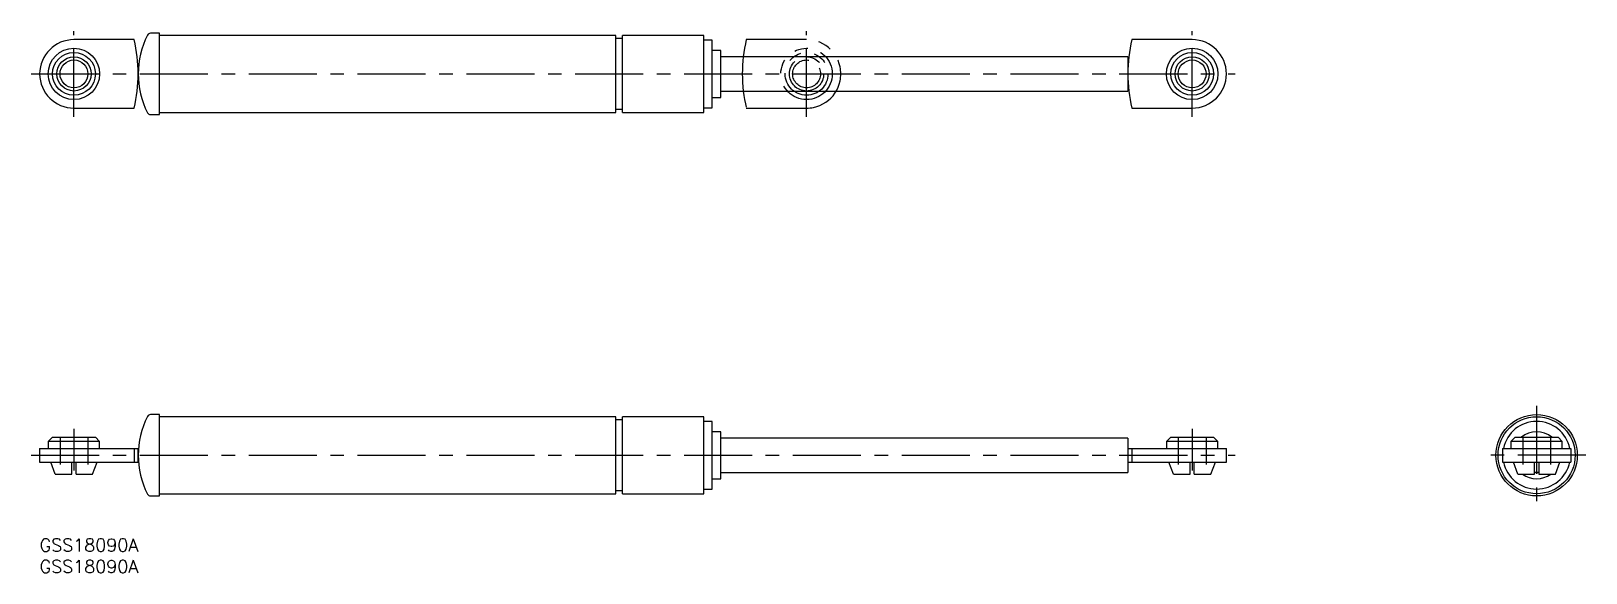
# Model space of a CAD drawing. Extents: x -2 to 361, y -8 to 119.
import ezdxf

# ---------------------------------------------------------------- set-up
doc = ezdxf.new("R2010")
doc.units = 0
doc.header["$LTSCALE"] = 0.5
for name, pattern in [('CENTER', [50.8, 31.75, -6.35, 6.35, -6.35]), ('DASHED', [19.05, 12.7, -6.35]), ('PHANTOM', [63.5, 31.75, -6.35, 6.35, -6.35, 6.35, -6.35])]:
    doc.linetypes.add(name, pattern=pattern)
for name, color, linetype in [('MSM_CENTER', 1, 'CENTER'), ('MSM_CONTINUOUS', 7, 'CONTINUOUS'), ('MSM_DASHED', 4, 'DASHED'), ('MSM_IMAGINARY', 6, 'PHANTOM'), ('MSM_PART_NUMBER', 7, 'CONTINUOUS')]:
    doc.layers.add(name, color=color, linetype=linetype)
doc.styles.get("Standard").update_dxf_attribs({"font": 'txt.shx', "height": 3, "bigfont": 'bigfont.shx'})

# ---------------------------------------------------------------- blocks, each defined once
blk = doc.blocks.new('*U24')
at = {"layer": 'MSM_PART_NUMBER'}
blk.add_text('GSS18090A', height=3, dxfattribs=at).set_placement((0, -3))
blk = doc.blocks.new('*U25')
at = {"layer": 'MSM_PART_NUMBER'}
blk.add_text('GSS18090A', height=3, dxfattribs=at).set_placement((0, -8))

msp = doc.modelspace()

# ---------------------------------------------------------------- linework, layer by layer
at = {"layer": 'MSM_CENTER'}
for p, q in [((8, 98.58), (8, 118.58)), ((179, 98.58), (179, 118.58)), ((269, 98.58), (269, 118.58)), ((-2, 108.58), (279, 108.58)), ((349.4, 31), (349.4, 8)), ((8, 25.7), (8, 15.9)), ((269, 25.7), (269, 15.9)), ((-2, 19.5), (279, 19.5)), ((360.9, 19.5), (337.9, 19.5))]:
    msp.add_line(p, q, dxfattribs=at)
at = {"layer": 'MSM_CONTINUOUS'}
for p, q in [((22.07, 116.58), (8, 116.58)), ((28, 118.08), (25.88, 118.08)), ((28, 99.08), (28, 118.08)), ((134.5, 117.58), (28, 117.58)), ((134.5, 99.58), (134.5, 117.58)), ((136, 116.83), (134.5, 116.83)), ((155, 117.58), (136, 117.58)), ((136, 99.58), (136, 117.58)), ((155, 99.58), (155, 117.58)), ((157, 116.48), (155, 116.48)), ((157, 100.68), (157, 116.48)), ((269, 116.58), (254.93, 116.58)), ((159, 114.08), (157, 114.08)), ((159, 103.08), (159, 114.08)), ((254, 112.58), (159, 112.58)), ((254, 112.58), (254, 104.58)), ((157, 103.08), (159, 103.08)), ((159, 104.58), (254, 104.58)), ((8, 100.58), (22.07, 100.58)), ((25.88, 99.08), (28, 99.08)), ((28, 99.58), (134.5, 99.58)), ((134.5, 100.33), (136, 100.33)), ((136, 99.58), (155, 99.58)), ((155, 100.68), (157, 100.68)), ((254.93, 100.58), (269, 100.58)), ((28, 29), (25.88, 29)), ((28, 10), (28, 29)), ((134.5, 28.5), (28, 28.5)), ((134.5, 10.5), (134.5, 28.5)), ((136, 27.75), (134.5, 27.75)), ((155, 28.5), (136, 28.5)), ((136, 10.5), (136, 28.5)), ((155, 10.5), (155, 28.5)), ((157, 27.4), (155, 27.4)), ((157, 11.6), (157, 27.4)), ((3, 23.7), (2, 22.7)), ((2, 22.7), (2, 21.1)), ((14, 22.7), (2, 22.7)), ((3, 23.7), (13, 23.7)), ((14, 22.7), (13, 23.7)), ((14, 21.1), (14, 22.7)), ((159, 25), (157, 25)), ((159, 14), (159, 25)), ((254, 23.5), (159, 23.5)), ((254, 23.5), (254, 15.5)), ((264, 23.7), (263, 22.7)), ((263, 22.7), (263, 21.1)), ((275, 22.7), (263, 22.7)), ((264, 23.7), (274, 23.7)), ((275, 22.7), (274, 23.7)), ((275, 21.1), (275, 22.7)), ((344.4, 23.7), (343.4, 22.7)), ((343.4, 22.7), (343.4, 21.1)), ((355.4, 22.7), (343.4, 22.7)), ((344.4, 23.7), (354.4, 23.7)), ((355.4, 22.7), (354.4, 23.7)), ((355.4, 21.1), (355.4, 22.7)), ((0, 21.1), (0, 17.9)), ((0, 21.1), (23, 21.1)), ((22.07, 21.1), (22.07, 17.9)), ((23, 17.9), (23, 21.1)), ((254, 21.1), (277, 21.1)), ((254.93, 21.1), (254.93, 17.9)), ((277, 17.9), (277, 21.1)), ((341.4, 21.1), (341.4, 17.9)), ((341.4, 21.1), (357.4, 21.1)), ((357.4, 21.1), (357.4, 17.9)), ((0, 17.9), (23, 17.9)), ((3.63, 15.1), (2.58, 17.9)), ((3.63, 15.1), (7.5, 15.1)), ((7.5, 15.1), (7.5, 17.9)), ((8.5, 15.1), (8.5, 17.9)), ((8.5, 15.1), (12.37, 15.1)), ((12.37, 15.1), (13.42, 17.9)), ((159, 15.5), (254, 15.5)), ((254, 17.9), (277, 17.9)), ((264.63, 15.1), (263.58, 17.9)), ((264.63, 15.1), (268.5, 15.1)), ((268.5, 15.1), (268.5, 17.9)), ((269.5, 15.1), (269.5, 17.9)), ((269.5, 15.1), (273.37, 15.1)), ((273.37, 15.1), (274.42, 17.9)), ((341.4, 17.9), (357.4, 17.9)), ((345.03, 15.1), (343.99, 17.9)), ((345.03, 15.1), (348.9, 15.1)), ((348.9, 15.1), (348.9, 17.9)), ((349.9, 17.9), (349.9, 15.1)), ((349.9, 15.1), (353.77, 15.1)), ((353.77, 15.1), (354.82, 17.9)), ((134.5, 11.25), (136, 11.25)), ((155, 11.6), (157, 11.6)), ((157, 14), (159, 14)), ((25.88, 10), (28, 10)), ((28, 10.5), (134.5, 10.5)), ((136, 10.5), (155, 10.5))]:
    msp.add_line(p, q, dxfattribs=at)
for centre, radius in [((8, 108.58), 6), ((8, 108.58), 5), ((8, 108.58), 4), ((269, 108.58), 6), ((269, 108.58), 5), ((269, 108.58), 4), ((8, 108.58), 3.25), ((269, 108.58), 3.25), ((349.4, 19.5), 9.5), ((349.4, 19.5), 9)]:
    msp.add_circle(centre, radius, dxfattribs=at)
for centre, radius, start, end in [((8, 108.58), 8, 90, 270), ((-12, 108.58), 35, 346.787, 13.213), ((43, 108.58), 20, 153.0556, 206.9444), ((25.88, 117.28), 0.8, 90, 153.0556), ((289, 108.58), 35, 166.787, 193.213), ((269, 108.58), 8, 270, 90), ((25.88, 99.88), 0.8, 206.9444, 270), ((43, 19.5), 20, 153.0556, 206.9444), ((25.88, 28.2), 0.8, 90, 153.0556), ((349.4, 19.5), 7.9, 11.685, 168.315), ((349.4, 19.5), 5.5, 49.7858, 130.2142), ((349.4, 19.5), 7.9, 191.685, 348.315), ((349.4, 19.5), 5.5, 233.1301, 306.8699), ((349.4, 19.5), 3.98, 262.7879, 277.2121), ((349.4, 19.5), 4.03, 262.8778, 277.1222), ((25.88, 10.8), 0.8, 206.9444, 270)]:
    msp.add_arc(centre, radius, start, end, dxfattribs=at)
at = {"layer": 'MSM_DASHED'}
for p, q in [((4.75, 23.7), (4.75, 15.1)), ((11.25, 23.7), (11.25, 15.1)), ((265.75, 23.7), (265.75, 15.1)), ((272.25, 23.7), (272.25, 15.1)), ((346.15, 23.7), (346.15, 15.1)), ((352.65, 23.7), (352.65, 15.1))]:
    msp.add_line(p, q, dxfattribs=at)
at = {"layer": 'MSM_IMAGINARY'}
for p, q in [((179, 116.58), (164.93, 116.58)), ((164.93, 100.58), (179, 100.58))]:
    msp.add_line(p, q, dxfattribs=at)
for radius in [6, 5, 4, 3.25]:
    msp.add_circle((179, 108.58), radius, dxfattribs=at)
for centre, radius, start, end in [((199, 108.58), 35, 166.787, 193.213), ((179, 108.58), 8, 270, 90)]:
    msp.add_arc(centre, radius, start, end, dxfattribs=at)

# ---------------------------------------------------------------- block references
at = {"layer": 'MSM_CONTINUOUS'}
for name in ['*U24', '*U25']:
    msp.add_blockref(name, (0, 0), dxfattribs=at)

doc.saveas('drawing.dxf')
